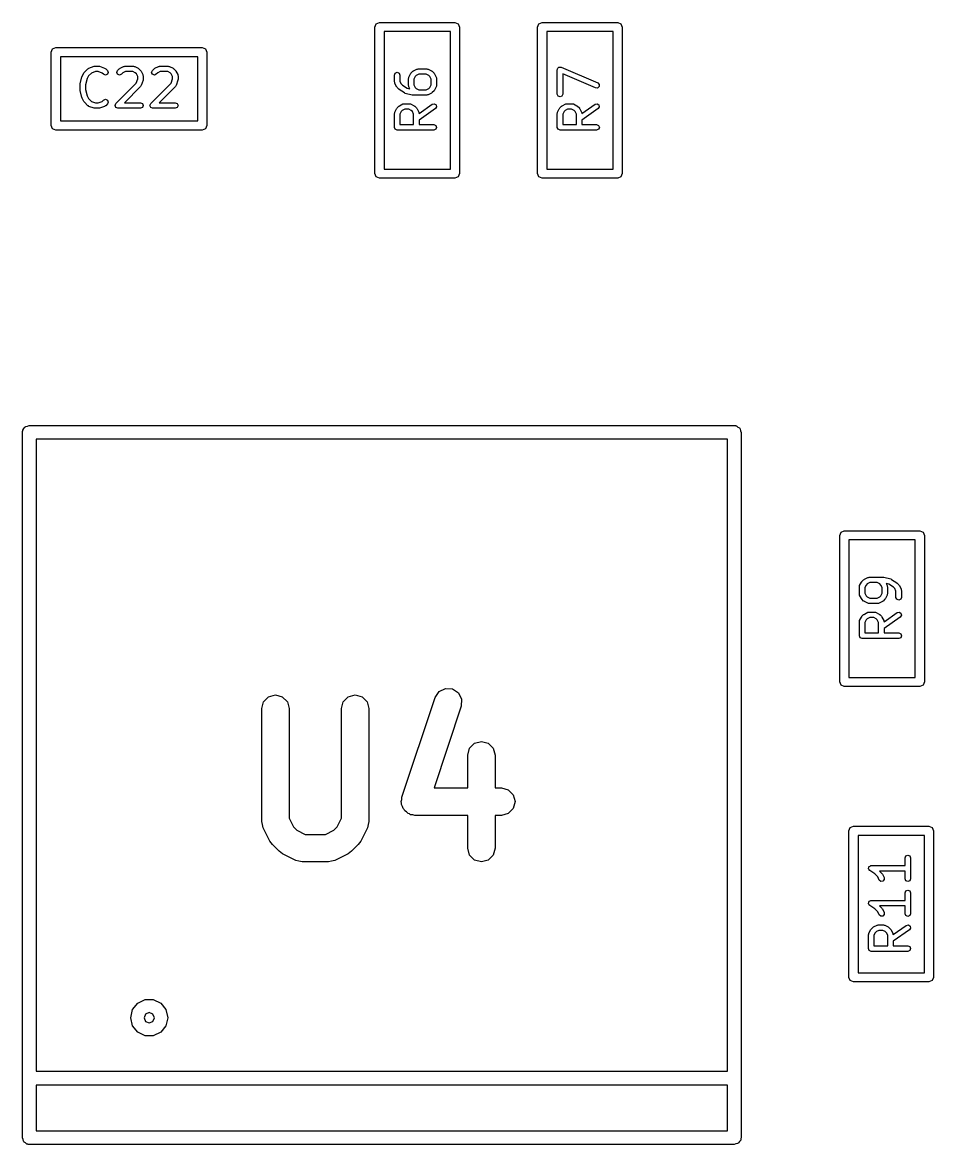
# Model space of a CAD drawing. Extents: x -1.52 to 1.42, y -1.48 to 0.97.
# Drawn here: x -0.9524 to -0.5605, y 0.1919 to 0.6742 of the extents above; entities that cross this region are included whole.
import ezdxf

# ---------------------------------------------------------------- set-up
doc = ezdxf.new("R2010")
doc.units = 0
doc.header["$MEASUREMENT"] = 0
doc.layers.add('BLACK', color=7, linetype='CONTINUOUS')

msp = doc.modelspace()

# ---------------------------------------------------------------- linework, layer by layer
at = {"layer": 'BLACK', "linetype": 'CONTINUOUS'}
for p, q in [((-0.80081, 0.67224), (-0.80023, 0.67364)), ((-0.80081, 0.60925), (-0.80081, 0.67224)), ((-0.80023, 0.67364), (-0.79884, 0.67421)), ((-0.79884, 0.67421), (-0.76636, 0.67421)), ((-0.76636, 0.67421), (-0.76497, 0.67364)), ((-0.76497, 0.67364), (-0.76439, 0.67224)), ((-0.76439, 0.67224), (-0.76439, 0.60925)), ((-0.73081, 0.67224), (-0.73023, 0.67364)), ((-0.73081, 0.60925), (-0.73081, 0.67224)), ((-0.73023, 0.67364), (-0.72884, 0.67421)), ((-0.72884, 0.67421), (-0.69636, 0.67421)), ((-0.69636, 0.67421), (-0.69497, 0.67364)), ((-0.69497, 0.67364), (-0.69439, 0.67224)), ((-0.69439, 0.67224), (-0.69439, 0.60925)), ((-0.79687, 0.67028), (-0.79687, 0.61122)), ((-0.76833, 0.67028), (-0.79687, 0.67028)), ((-0.76833, 0.61122), (-0.76833, 0.67028)), ((-0.72687, 0.67028), (-0.72687, 0.61122)), ((-0.69833, 0.67028), (-0.72687, 0.67028)), ((-0.69833, 0.61122), (-0.69833, 0.67028)), ((-0.93996, 0.66142), (-0.93938, 0.66281)), ((-0.93996, 0.62992), (-0.93996, 0.66142)), ((-0.93938, 0.66281), (-0.93799, 0.66339)), ((-0.93799, 0.66339), (-0.875, 0.66339)), ((-0.875, 0.66339), (-0.87361, 0.66281)), ((-0.87361, 0.66281), (-0.87303, 0.66142)), ((-0.87303, 0.66142), (-0.87303, 0.62992)), ((-0.93602, 0.65945), (-0.93602, 0.63189)), ((-0.87697, 0.65945), (-0.93602, 0.65945)), ((-0.87697, 0.63189), (-0.87697, 0.65945)), ((-0.92668, 0.65103), (-0.92592, 0.65253)), ((-0.92592, 0.65253), (-0.92578, 0.65266)), ((-0.92578, 0.65266), (-0.9257, 0.65284)), ((-0.9257, 0.65284), (-0.9242, 0.65434)), ((-0.9239, 0.65131), (-0.9245, 0.65009)), ((-0.9242, 0.65434), (-0.92395, 0.65445)), ((-0.92395, 0.65445), (-0.92374, 0.65463)), ((-0.92273, 0.65247), (-0.9239, 0.65131)), ((-0.92374, 0.65463), (-0.92149, 0.65538)), ((-0.92093, 0.65307), (-0.92273, 0.65247)), ((-0.92149, 0.65538), (-0.9213, 0.65536)), ((-0.9213, 0.65536), (-0.92112, 0.65544)), ((-0.92112, 0.65544), (-0.91962, 0.65544)), ((-0.91981, 0.65307), (-0.92093, 0.65307)), ((-0.91801, 0.65247), (-0.91981, 0.65307)), ((-0.91962, 0.65544), (-0.91944, 0.65536)), ((-0.91944, 0.65536), (-0.91925, 0.65538)), ((-0.91925, 0.65538), (-0.917, 0.65463)), ((-0.91746, 0.65192), (-0.91801, 0.65247)), ((-0.91662, 0.65157), (-0.91746, 0.65192)), ((-0.917, 0.65463), (-0.91679, 0.65445)), ((-0.91679, 0.65445), (-0.91653, 0.65434)), ((-0.91578, 0.65192), (-0.91662, 0.65157)), ((-0.91653, 0.65434), (-0.91578, 0.65359)), ((-0.91578, 0.65359), (-0.91544, 0.65275)), ((-0.91544, 0.65275), (-0.91578, 0.65192)), ((-0.9118, 0.65275), (-0.91146, 0.65359)), ((-0.91146, 0.65192), (-0.9118, 0.65275)), ((-0.91146, 0.65359), (-0.91071, 0.65434)), ((-0.91062, 0.65157), (-0.91146, 0.65192)), ((-0.91071, 0.65434), (-0.91053, 0.65441)), ((-0.90978, 0.65192), (-0.91062, 0.65157)), ((-0.91053, 0.65441), (-0.9104, 0.65456)), ((-0.9104, 0.65456), (-0.9089, 0.65531)), ((-0.90917, 0.65253), (-0.90978, 0.65192)), ((-0.90809, 0.65307), (-0.90917, 0.65253)), ((-0.9089, 0.65531), (-0.90863, 0.65533)), ((-0.90863, 0.65533), (-0.90837, 0.65544)), ((-0.90837, 0.65544), (-0.90462, 0.65544)), ((-0.9049, 0.65307), (-0.90809, 0.65307)), ((-0.90382, 0.65253), (-0.9049, 0.65307)), ((-0.90462, 0.65544), (-0.90437, 0.65533)), ((-0.90437, 0.65533), (-0.90409, 0.65531)), ((-0.90409, 0.65531), (-0.90259, 0.65456)), ((-0.90334, 0.65206), (-0.90382, 0.65253)), ((-0.9028, 0.65098), (-0.90334, 0.65206)), ((-0.90259, 0.65456), (-0.90247, 0.65441)), ((-0.90247, 0.65441), (-0.90229, 0.65434)), ((-0.90229, 0.65434), (-0.90154, 0.65359)), ((-0.90154, 0.65359), (-0.90146, 0.65341)), ((-0.90146, 0.65341), (-0.90131, 0.65328)), ((-0.90131, 0.65328), (-0.90056, 0.65178)), ((-0.90056, 0.65178), (-0.90055, 0.65151)), ((-0.90055, 0.65151), (-0.90044, 0.65126)), ((-0.90044, 0.65126), (-0.90044, 0.64975)), ((-0.8968, 0.65275), (-0.89646, 0.65359)), ((-0.89646, 0.65192), (-0.8968, 0.65275)), ((-0.89646, 0.65359), (-0.89571, 0.65434)), ((-0.89562, 0.65157), (-0.89646, 0.65192)), ((-0.89571, 0.65434), (-0.89553, 0.65441)), ((-0.89479, 0.65192), (-0.89562, 0.65157)), ((-0.89553, 0.65441), (-0.8954, 0.65456)), ((-0.8954, 0.65456), (-0.8939, 0.65531)), ((-0.89417, 0.65253), (-0.89479, 0.65192)), ((-0.89309, 0.65307), (-0.89417, 0.65253)), ((-0.8939, 0.65531), (-0.89363, 0.65533)), ((-0.89363, 0.65533), (-0.89337, 0.65544)), ((-0.89337, 0.65544), (-0.88962, 0.65544)), ((-0.8899, 0.65307), (-0.89309, 0.65307)), ((-0.88882, 0.65253), (-0.8899, 0.65307)), ((-0.88962, 0.65544), (-0.88937, 0.65533)), ((-0.88937, 0.65533), (-0.88909, 0.65531)), ((-0.88909, 0.65531), (-0.8876, 0.65456)), ((-0.88834, 0.65206), (-0.88882, 0.65253)), ((-0.8878, 0.65098), (-0.88834, 0.65206)), ((-0.8876, 0.65456), (-0.88747, 0.65441)), ((-0.88747, 0.65441), (-0.88729, 0.65434)), ((-0.88729, 0.65434), (-0.88654, 0.65359)), ((-0.88654, 0.65359), (-0.88646, 0.65341)), ((-0.88646, 0.65341), (-0.88632, 0.65328)), ((-0.88632, 0.65328), (-0.88557, 0.65178)), ((-0.88557, 0.65178), (-0.88555, 0.65151)), ((-0.88555, 0.65151), (-0.88544, 0.65126)), ((-0.88544, 0.65126), (-0.88544, 0.64975)), ((-0.79236, 0.65162), (-0.79202, 0.65246)), ((-0.79236, 0.64862), (-0.79236, 0.65162)), ((-0.79202, 0.65246), (-0.79118, 0.6528)), ((-0.79118, 0.6528), (-0.79035, 0.65246)), ((-0.79035, 0.65246), (-0.79, 0.65162)), ((-0.79, 0.65162), (-0.79, 0.6489)), ((-0.78624, 0.65065), (-0.78549, 0.65215)), ((-0.78549, 0.65215), (-0.78534, 0.65228)), ((-0.78534, 0.65228), (-0.78527, 0.65246)), ((-0.78527, 0.65246), (-0.78452, 0.65321)), ((-0.78452, 0.65321), (-0.78434, 0.65328)), ((-0.78434, 0.65328), (-0.78421, 0.65343)), ((-0.78421, 0.65343), (-0.78271, 0.65418)), ((-0.78299, 0.6514), (-0.78346, 0.65092)), ((-0.78191, 0.65194), (-0.78299, 0.6514)), ((-0.78271, 0.65418), (-0.78244, 0.6542)), ((-0.78244, 0.6542), (-0.78219, 0.6543)), ((-0.78219, 0.6543), (-0.77844, 0.6543)), ((-0.77871, 0.65194), (-0.78191, 0.65194)), ((-0.77763, 0.6514), (-0.77871, 0.65194)), ((-0.77844, 0.6543), (-0.77818, 0.6542)), ((-0.77818, 0.6542), (-0.77791, 0.65418)), ((-0.77791, 0.65418), (-0.77641, 0.65343)), ((-0.77716, 0.65092), (-0.77763, 0.6514)), ((-0.77641, 0.65343), (-0.77628, 0.65328)), ((-0.77628, 0.65328), (-0.7761, 0.65321)), ((-0.7761, 0.65321), (-0.77535, 0.65246)), ((-0.77535, 0.65246), (-0.77528, 0.65228)), ((-0.77528, 0.65228), (-0.77513, 0.65215)), ((-0.77513, 0.65215), (-0.77438, 0.65065)), ((-0.72237, 0.65387), (-0.72227, 0.65409)), ((-0.72237, 0.64337), (-0.72237, 0.65387)), ((-0.72227, 0.65434), (-0.72211, 0.6545)), ((-0.72227, 0.65409), (-0.72227, 0.65434)), ((-0.72211, 0.6545), (-0.72202, 0.65471)), ((-0.72202, 0.65471), (-0.7218, 0.6548)), ((-0.7218, 0.6548), (-0.72162, 0.65497)), ((-0.72162, 0.65497), (-0.7214, 0.65497)), ((-0.7214, 0.65497), (-0.72118, 0.65505)), ((-0.72118, 0.65505), (-0.72096, 0.65496)), ((-0.72096, 0.65496), (-0.72072, 0.65496)), ((-0.72072, 0.65496), (-0.70497, 0.64821)), ((-0.7059, 0.64604), (-0.72, 0.65208)), ((-0.72, 0.65208), (-0.72, 0.64337)), ((-0.92755, 0.64751), (-0.92749, 0.64764)), ((-0.92755, 0.64526), (-0.92755, 0.64751)), ((-0.92751, 0.64779), (-0.92676, 0.65079)), ((-0.92749, 0.64764), (-0.92751, 0.64779)), ((-0.92676, 0.65079), (-0.92668, 0.6509)), ((-0.92668, 0.6509), (-0.92668, 0.65103)), ((-0.9245, 0.65009), (-0.92519, 0.64736)), ((-0.92519, 0.64736), (-0.92519, 0.6454)), ((-0.91221, 0.63934), (-0.9034, 0.64814)), ((-0.90154, 0.64667), (-0.90852, 0.63969)), ((-0.9034, 0.64814), (-0.9028, 0.64995)), ((-0.9028, 0.64995), (-0.9028, 0.65098)), ((-0.90143, 0.64692), (-0.90154, 0.64667)), ((-0.90125, 0.64713), (-0.90143, 0.64692)), ((-0.9005, 0.64938), (-0.90125, 0.64713)), ((-0.90044, 0.64975), (-0.90051, 0.64958)), ((-0.90051, 0.64958), (-0.9005, 0.64938)), ((-0.89721, 0.63934), (-0.88841, 0.64814)), ((-0.88654, 0.64667), (-0.89352, 0.63969)), ((-0.88841, 0.64814), (-0.8878, 0.64995)), ((-0.8878, 0.64995), (-0.8878, 0.65098)), ((-0.88643, 0.64692), (-0.88654, 0.64667)), ((-0.88625, 0.64713), (-0.88643, 0.64692)), ((-0.8855, 0.64938), (-0.88625, 0.64713)), ((-0.88544, 0.64975), (-0.88552, 0.64958)), ((-0.88552, 0.64958), (-0.8855, 0.64938)), ((-0.79226, 0.64837), (-0.79236, 0.64862)), ((-0.79224, 0.64809), (-0.79226, 0.64837)), ((-0.79149, 0.64659), (-0.79224, 0.64809)), ((-0.79134, 0.64647), (-0.79149, 0.64659)), ((-0.79127, 0.64629), (-0.79134, 0.64647)), ((-0.79052, 0.64554), (-0.79127, 0.64629)), ((-0.79, 0.6489), (-0.78946, 0.64782)), ((-0.78946, 0.64782), (-0.78893, 0.64729)), ((-0.78893, 0.64729), (-0.78695, 0.64597)), ((-0.78637, 0.65012), (-0.78626, 0.65038)), ((-0.78637, 0.64712), (-0.78637, 0.65012)), ((-0.78626, 0.64687), (-0.78637, 0.64712)), ((-0.78626, 0.65038), (-0.78624, 0.65065)), ((-0.78624, 0.64659), (-0.78626, 0.64687)), ((-0.78578, 0.64568), (-0.78624, 0.64659)), ((-0.78346, 0.65092), (-0.784, 0.64984)), ((-0.784, 0.64984), (-0.784, 0.6474)), ((-0.784, 0.6474), (-0.78346, 0.64632)), ((-0.78346, 0.64632), (-0.78299, 0.64584)), ((-0.77763, 0.64584), (-0.77716, 0.64632)), ((-0.77662, 0.64984), (-0.77716, 0.65092)), ((-0.77716, 0.64632), (-0.77662, 0.6474)), ((-0.77662, 0.6474), (-0.77662, 0.64984)), ((-0.77438, 0.64659), (-0.77513, 0.64509)), ((-0.77438, 0.65065), (-0.77436, 0.65038)), ((-0.77436, 0.64687), (-0.77438, 0.64659)), ((-0.77436, 0.65038), (-0.77426, 0.65012)), ((-0.77426, 0.64712), (-0.77436, 0.64687)), ((-0.77426, 0.65012), (-0.77426, 0.64712)), ((-0.70435, 0.64666), (-0.705, 0.64603)), ((-0.70497, 0.64821), (-0.70434, 0.64756)), ((-0.70434, 0.64756), (-0.70435, 0.64666)), ((-0.92749, 0.64512), (-0.92755, 0.64526)), ((-0.92751, 0.64497), (-0.92749, 0.64512)), ((-0.92676, 0.64197), (-0.92751, 0.64497)), ((-0.92668, 0.64186), (-0.92676, 0.64197)), ((-0.92668, 0.64173), (-0.92668, 0.64186)), ((-0.92592, 0.64023), (-0.92668, 0.64173)), ((-0.92519, 0.6454), (-0.9245, 0.64267)), ((-0.9245, 0.64267), (-0.9239, 0.64146)), ((-0.9239, 0.64146), (-0.92273, 0.64029)), ((-0.79041, 0.64549), (-0.79052, 0.64554)), ((-0.79034, 0.64539), (-0.79041, 0.64549)), ((-0.78809, 0.64389), (-0.79034, 0.64539)), ((-0.78789, 0.64385), (-0.78809, 0.64389)), ((-0.78772, 0.64373), (-0.78789, 0.64385)), ((-0.78472, 0.64298), (-0.78772, 0.64373)), ((-0.78695, 0.64597), (-0.78578, 0.64568)), ((-0.78457, 0.643), (-0.78472, 0.64298)), ((-0.78443, 0.64294), (-0.78457, 0.643)), ((-0.77844, 0.64294), (-0.78443, 0.64294)), ((-0.78299, 0.64584), (-0.78191, 0.6453)), ((-0.78191, 0.6453), (-0.77871, 0.6453)), ((-0.77871, 0.6453), (-0.77763, 0.64584)), ((-0.77818, 0.64305), (-0.77844, 0.64294)), ((-0.77791, 0.64307), (-0.77818, 0.64305)), ((-0.77641, 0.64382), (-0.77791, 0.64307)), ((-0.77628, 0.64396), (-0.77641, 0.64382)), ((-0.7761, 0.64404), (-0.77628, 0.64396)), ((-0.77535, 0.64479), (-0.7761, 0.64404)), ((-0.77528, 0.64497), (-0.77535, 0.64479)), ((-0.77513, 0.64509), (-0.77528, 0.64497)), ((-0.72202, 0.64254), (-0.72237, 0.64337)), ((-0.72118, 0.64219), (-0.72202, 0.64254)), ((-0.72035, 0.64254), (-0.72118, 0.64219)), ((-0.72, 0.64337), (-0.72035, 0.64254)), ((-0.705, 0.64603), (-0.7059, 0.64604)), ((-0.92578, 0.6401), (-0.92592, 0.64023)), ((-0.9257, 0.63992), (-0.92578, 0.6401)), ((-0.9242, 0.63842), (-0.9257, 0.63992)), ((-0.92395, 0.63832), (-0.9242, 0.63842)), ((-0.92374, 0.63814), (-0.92395, 0.63832)), ((-0.92149, 0.63739), (-0.92374, 0.63814)), ((-0.92273, 0.64029), (-0.92093, 0.63969)), ((-0.9213, 0.6374), (-0.92149, 0.63739)), ((-0.92112, 0.63733), (-0.9213, 0.6374)), ((-0.91962, 0.63733), (-0.92112, 0.63733)), ((-0.92093, 0.63969), (-0.91981, 0.63969)), ((-0.91981, 0.63969), (-0.91801, 0.64029)), ((-0.91944, 0.6374), (-0.91962, 0.63733)), ((-0.91925, 0.63739), (-0.91944, 0.6374)), ((-0.917, 0.63814), (-0.91925, 0.63739)), ((-0.91801, 0.64029), (-0.91746, 0.64084)), ((-0.91746, 0.64084), (-0.91662, 0.64119)), ((-0.91679, 0.63832), (-0.917, 0.63814)), ((-0.91653, 0.63842), (-0.91679, 0.63832)), ((-0.91662, 0.64119), (-0.91578, 0.64084)), ((-0.91578, 0.63917), (-0.91653, 0.63842)), ((-0.91578, 0.64084), (-0.91544, 0.64001)), ((-0.91544, 0.64001), (-0.91578, 0.63917)), ((-0.91255, 0.63851), (-0.91221, 0.63934)), ((-0.91221, 0.63767), (-0.91255, 0.63851)), ((-0.91221, 0.63934), (-0.91221, 0.63934)), ((-0.91137, 0.63733), (-0.91221, 0.63767)), ((-0.90162, 0.63733), (-0.91137, 0.63733)), ((-0.90852, 0.63969), (-0.90162, 0.63969)), ((-0.90162, 0.63969), (-0.90079, 0.63934)), ((-0.90079, 0.63767), (-0.90162, 0.63733)), ((-0.90079, 0.63934), (-0.90044, 0.63851)), ((-0.90044, 0.63851), (-0.90079, 0.63767)), ((-0.89755, 0.63851), (-0.89721, 0.63934)), ((-0.89721, 0.63767), (-0.89755, 0.63851)), ((-0.89721, 0.63934), (-0.89721, 0.63934)), ((-0.89637, 0.63733), (-0.89721, 0.63767)), ((-0.88662, 0.63733), (-0.89637, 0.63733)), ((-0.89352, 0.63969), (-0.88662, 0.63969)), ((-0.88662, 0.63969), (-0.88579, 0.63934)), ((-0.88579, 0.63767), (-0.88662, 0.63733)), ((-0.88579, 0.63934), (-0.88544, 0.63851)), ((-0.88544, 0.63851), (-0.88579, 0.63767)), ((-0.79224, 0.63565), (-0.79149, 0.63715)), ((-0.79149, 0.63715), (-0.79134, 0.63728)), ((-0.79134, 0.63728), (-0.79127, 0.63746)), ((-0.79127, 0.63746), (-0.79052, 0.63821)), ((-0.79052, 0.63821), (-0.79034, 0.63828)), ((-0.79034, 0.63828), (-0.79021, 0.63843)), ((-0.79021, 0.63843), (-0.78871, 0.63918)), ((-0.7879, 0.63694), (-0.78899, 0.6364)), ((-0.78871, 0.63918), (-0.78844, 0.6392)), ((-0.78844, 0.6392), (-0.78818, 0.6393)), ((-0.78818, 0.6393), (-0.78594, 0.6393)), ((-0.78621, 0.63694), (-0.7879, 0.63694)), ((-0.78513, 0.6364), (-0.78621, 0.63694)), ((-0.78594, 0.6393), (-0.78568, 0.6392)), ((-0.78568, 0.6392), (-0.78541, 0.63918)), ((-0.78541, 0.63918), (-0.78391, 0.63843)), ((-0.78391, 0.63843), (-0.78378, 0.63828)), ((-0.78378, 0.63828), (-0.7836, 0.63821)), ((-0.7836, 0.63821), (-0.78285, 0.63746)), ((-0.78285, 0.63746), (-0.78277, 0.63728)), ((-0.78277, 0.63728), (-0.78263, 0.63715)), ((-0.78263, 0.63715), (-0.78188, 0.63565)), ((-0.78176, 0.63514), (-0.77611, 0.63909)), ((-0.77476, 0.63716), (-0.78175, 0.63226)), ((-0.77611, 0.63909), (-0.77523, 0.63929)), ((-0.77523, 0.63929), (-0.77447, 0.6388)), ((-0.77427, 0.63792), (-0.77476, 0.63716)), ((-0.77447, 0.6388), (-0.77427, 0.63792)), ((-0.72224, 0.63565), (-0.72149, 0.63715)), ((-0.72149, 0.63715), (-0.72134, 0.63728)), ((-0.72134, 0.63728), (-0.72127, 0.63746)), ((-0.72127, 0.63746), (-0.72052, 0.63821)), ((-0.72052, 0.63821), (-0.72034, 0.63828)), ((-0.72034, 0.63828), (-0.72021, 0.63843)), ((-0.72021, 0.63843), (-0.71871, 0.63918)), ((-0.71791, 0.63694), (-0.71898, 0.6364)), ((-0.71871, 0.63918), (-0.71844, 0.6392)), ((-0.71844, 0.6392), (-0.71818, 0.6393)), ((-0.71818, 0.6393), (-0.71593, 0.6393)), ((-0.71621, 0.63694), (-0.71791, 0.63694)), ((-0.71513, 0.6364), (-0.71621, 0.63694)), ((-0.71593, 0.6393), (-0.71568, 0.6392)), ((-0.71568, 0.6392), (-0.71541, 0.63918)), ((-0.71541, 0.63918), (-0.71391, 0.63843)), ((-0.71391, 0.63843), (-0.71378, 0.63828)), ((-0.71378, 0.63828), (-0.7136, 0.63821)), ((-0.7136, 0.63821), (-0.71285, 0.63746)), ((-0.71285, 0.63746), (-0.71278, 0.63728)), ((-0.71278, 0.63728), (-0.71263, 0.63715)), ((-0.71263, 0.63715), (-0.71188, 0.63565)), ((-0.71176, 0.63514), (-0.70611, 0.63909)), ((-0.70476, 0.63716), (-0.71175, 0.63226)), ((-0.70611, 0.63909), (-0.70523, 0.63929)), ((-0.70523, 0.63929), (-0.70447, 0.6388)), ((-0.70427, 0.63792), (-0.70476, 0.63716)), ((-0.70447, 0.6388), (-0.70427, 0.63792)), ((-0.93602, 0.63189), (-0.87697, 0.63189)), ((-0.79236, 0.63512), (-0.79226, 0.63538)), ((-0.79236, 0.62913), (-0.79236, 0.63512)), ((-0.79226, 0.63538), (-0.79224, 0.63565)), ((-0.78946, 0.63592), (-0.79, 0.63484)), ((-0.79, 0.63484), (-0.79, 0.63031)), ((-0.78899, 0.6364), (-0.78946, 0.63592)), ((-0.78466, 0.63592), (-0.78513, 0.6364)), ((-0.78412, 0.63484), (-0.78466, 0.63592)), ((-0.78412, 0.63031), (-0.78412, 0.63484)), ((-0.78188, 0.63565), (-0.78186, 0.63538)), ((-0.78186, 0.63538), (-0.78176, 0.63514)), ((-0.78175, 0.63226), (-0.78175, 0.63031)), ((-0.72237, 0.63512), (-0.72226, 0.63538)), ((-0.72237, 0.62913), (-0.72237, 0.63512)), ((-0.72226, 0.63538), (-0.72224, 0.63565)), ((-0.71946, 0.63592), (-0.72, 0.63484)), ((-0.72, 0.63484), (-0.72, 0.63031)), ((-0.71898, 0.6364), (-0.71946, 0.63592)), ((-0.71466, 0.63592), (-0.71513, 0.6364)), ((-0.71412, 0.63484), (-0.71466, 0.63592)), ((-0.71412, 0.63031), (-0.71412, 0.63484)), ((-0.71188, 0.63565), (-0.71186, 0.63538)), ((-0.71186, 0.63538), (-0.71176, 0.63514)), ((-0.71175, 0.63226), (-0.71175, 0.63031)), ((-0.93938, 0.62853), (-0.93996, 0.62992)), ((-0.93799, 0.62795), (-0.93938, 0.62853)), ((-0.875, 0.62795), (-0.93799, 0.62795)), ((-0.87361, 0.62853), (-0.875, 0.62795)), ((-0.87303, 0.62992), (-0.87361, 0.62853)), ((-0.79202, 0.62829), (-0.79236, 0.62913)), ((-0.79118, 0.62794), (-0.79202, 0.62829)), ((-0.78294, 0.62794), (-0.79118, 0.62794)), ((-0.79, 0.63031), (-0.78412, 0.63031)), ((-0.77544, 0.62794), (-0.78294, 0.62794)), ((-0.78175, 0.63031), (-0.77544, 0.63031)), ((-0.77544, 0.63031), (-0.7746, 0.62996)), ((-0.7746, 0.62829), (-0.77544, 0.62794)), ((-0.7746, 0.62996), (-0.77426, 0.62913)), ((-0.77426, 0.62913), (-0.7746, 0.62829)), ((-0.72202, 0.62829), (-0.72237, 0.62913)), ((-0.72118, 0.62794), (-0.72202, 0.62829)), ((-0.71293, 0.62794), (-0.72118, 0.62794)), ((-0.72, 0.63031), (-0.71412, 0.63031)), ((-0.70544, 0.62794), (-0.71293, 0.62794)), ((-0.71175, 0.63031), (-0.70544, 0.63031)), ((-0.70544, 0.63031), (-0.7046, 0.62996)), ((-0.7046, 0.62829), (-0.70544, 0.62794)), ((-0.7046, 0.62996), (-0.70425, 0.62913)), ((-0.70425, 0.62913), (-0.7046, 0.62829)), ((-0.80023, 0.60786), (-0.80081, 0.60925)), ((-0.79884, 0.60728), (-0.80023, 0.60786)), ((-0.79687, 0.61122), (-0.76833, 0.61122)), ((-0.76497, 0.60786), (-0.76636, 0.60728)), ((-0.76439, 0.60925), (-0.76497, 0.60786)), ((-0.73023, 0.60786), (-0.73081, 0.60925)), ((-0.72884, 0.60728), (-0.73023, 0.60786)), ((-0.72687, 0.61122), (-0.69833, 0.61122)), ((-0.69497, 0.60786), (-0.69636, 0.60728)), ((-0.69439, 0.60925), (-0.69497, 0.60786)), ((-0.76636, 0.60728), (-0.79884, 0.60728)), ((-0.69636, 0.60728), (-0.72884, 0.60728)), ((-0.95236, 0.49803), (-0.9523, 0.49841)), ((-0.95236, 0.19488), (-0.95236, 0.49803)), ((-0.95232, 0.49854), (-0.95225, 0.49866)), ((-0.9523, 0.49841), (-0.95232, 0.49854)), ((-0.95225, 0.49866), (-0.95218, 0.49904)), ((-0.95218, 0.49904), (-0.95169, 0.49963)), ((-0.95169, 0.49963), (-0.95131, 0.50029)), ((-0.95131, 0.50029), (-0.95106, 0.50038)), ((-0.95106, 0.50038), (-0.95089, 0.50059)), ((-0.95089, 0.50059), (-0.95013, 0.50072)), ((-0.95013, 0.50072), (-0.94941, 0.50098)), ((-0.94941, 0.50098), (-0.64626, 0.50098)), ((-0.64626, 0.50098), (-0.64588, 0.50092)), ((-0.64588, 0.50092), (-0.64575, 0.50094)), ((-0.64575, 0.50094), (-0.64563, 0.50087)), ((-0.64563, 0.50087), (-0.64525, 0.50081)), ((-0.64525, 0.50081), (-0.64466, 0.50031)), ((-0.64466, 0.50031), (-0.644, 0.49993)), ((-0.644, 0.49993), (-0.64391, 0.49968)), ((-0.64391, 0.49968), (-0.6437, 0.49951)), ((-0.6437, 0.49951), (-0.64357, 0.49875)), ((-0.64357, 0.49875), (-0.64331, 0.49803)), ((-0.64331, 0.49803), (-0.64331, 0.19488)), ((-0.94646, 0.49508), (-0.94646, 0.22343)), ((-0.64921, 0.49508), (-0.94646, 0.49508)), ((-0.64921, 0.22343), (-0.64921, 0.49508)), ((-0.60089, 0.45374), (-0.60031, 0.45513)), ((-0.60089, 0.39075), (-0.60089, 0.45374)), ((-0.60031, 0.45513), (-0.59892, 0.45571)), ((-0.59892, 0.45571), (-0.56644, 0.45571)), ((-0.56644, 0.45571), (-0.56505, 0.45513)), ((-0.56505, 0.45513), (-0.56447, 0.45374)), ((-0.56447, 0.45374), (-0.56447, 0.39075)), ((-0.59695, 0.45177), (-0.59695, 0.39272)), ((-0.56841, 0.45177), (-0.59695, 0.45177)), ((-0.56841, 0.39272), (-0.56841, 0.45177)), ((-0.59135, 0.43395), (-0.5906, 0.4347)), ((-0.5906, 0.4347), (-0.59042, 0.43478)), ((-0.59042, 0.43478), (-0.59029, 0.43492)), ((-0.59029, 0.43492), (-0.58879, 0.43567)), ((-0.58879, 0.43567), (-0.58852, 0.43569)), ((-0.58852, 0.43569), (-0.58826, 0.4358)), ((-0.58826, 0.4358), (-0.58226, 0.4358)), ((-0.58226, 0.4358), (-0.58213, 0.43574)), ((-0.58213, 0.43574), (-0.58198, 0.43576)), ((-0.58198, 0.43576), (-0.57898, 0.43501)), ((-0.57898, 0.43501), (-0.57881, 0.43489)), ((-0.57881, 0.43489), (-0.57861, 0.43485)), ((-0.57861, 0.43485), (-0.57636, 0.43335)), ((-0.59244, 0.43162), (-0.59234, 0.43187)), ((-0.59244, 0.42862), (-0.59244, 0.43162)), ((-0.59234, 0.43187), (-0.59232, 0.43215)), ((-0.59232, 0.43215), (-0.59157, 0.43365)), ((-0.59157, 0.43365), (-0.59142, 0.43377)), ((-0.59142, 0.43377), (-0.59135, 0.43395)), ((-0.58954, 0.43242), (-0.59008, 0.43134)), ((-0.59008, 0.43134), (-0.59008, 0.4289)), ((-0.58906, 0.4329), (-0.58954, 0.43242)), ((-0.58798, 0.43344), (-0.58906, 0.4329)), ((-0.58479, 0.43344), (-0.58798, 0.43344)), ((-0.58371, 0.4329), (-0.58479, 0.43344)), ((-0.58323, 0.43242), (-0.58371, 0.4329)), ((-0.58269, 0.43134), (-0.58323, 0.43242)), ((-0.58269, 0.4289), (-0.58269, 0.43134)), ((-0.57975, 0.43277), (-0.58092, 0.43306)), ((-0.58092, 0.43306), (-0.58046, 0.43215)), ((-0.58046, 0.43215), (-0.58044, 0.43187)), ((-0.58044, 0.43187), (-0.58033, 0.43162)), ((-0.58033, 0.43162), (-0.58033, 0.42862)), ((-0.57777, 0.43145), (-0.57975, 0.43277)), ((-0.57724, 0.43092), (-0.57777, 0.43145)), ((-0.5767, 0.42984), (-0.57724, 0.43092)), ((-0.5767, 0.42712), (-0.5767, 0.42984)), ((-0.57636, 0.43335), (-0.57629, 0.43325)), ((-0.57629, 0.43325), (-0.57618, 0.4332)), ((-0.57618, 0.4332), (-0.57543, 0.43245)), ((-0.57543, 0.43245), (-0.57535, 0.43227)), ((-0.57535, 0.43227), (-0.57521, 0.43215)), ((-0.57521, 0.43215), (-0.57446, 0.43065)), ((-0.57446, 0.43065), (-0.57444, 0.43037)), ((-0.57444, 0.43037), (-0.57433, 0.43012)), ((-0.57433, 0.43012), (-0.57433, 0.42712)), ((-0.59234, 0.42836), (-0.59244, 0.42862)), ((-0.59232, 0.42809), (-0.59234, 0.42836)), ((-0.59157, 0.42659), (-0.59232, 0.42809)), ((-0.59142, 0.42646), (-0.59157, 0.42659)), ((-0.59135, 0.42628), (-0.59142, 0.42646)), ((-0.5906, 0.42553), (-0.59135, 0.42628)), ((-0.59042, 0.42546), (-0.5906, 0.42553)), ((-0.59029, 0.42531), (-0.59042, 0.42546)), ((-0.58879, 0.42456), (-0.59029, 0.42531)), ((-0.59008, 0.4289), (-0.58954, 0.42782)), ((-0.58954, 0.42782), (-0.58906, 0.42734)), ((-0.58906, 0.42734), (-0.58798, 0.4268)), ((-0.58852, 0.42454), (-0.58879, 0.42456)), ((-0.58826, 0.42444), (-0.58852, 0.42454)), ((-0.58451, 0.42444), (-0.58826, 0.42444)), ((-0.58798, 0.4268), (-0.58479, 0.4268)), ((-0.58479, 0.4268), (-0.58371, 0.42734)), ((-0.58426, 0.42454), (-0.58451, 0.42444)), ((-0.58398, 0.42456), (-0.58426, 0.42454)), ((-0.58249, 0.42531), (-0.58398, 0.42456)), ((-0.58371, 0.42734), (-0.58323, 0.42782)), ((-0.58323, 0.42782), (-0.58269, 0.4289)), ((-0.58236, 0.42546), (-0.58249, 0.42531)), ((-0.58218, 0.42553), (-0.58236, 0.42546)), ((-0.58143, 0.42628), (-0.58218, 0.42553)), ((-0.58135, 0.42646), (-0.58143, 0.42628)), ((-0.58121, 0.42659), (-0.58135, 0.42646)), ((-0.58046, 0.42809), (-0.58121, 0.42659)), ((-0.58044, 0.42836), (-0.58046, 0.42809)), ((-0.58033, 0.42862), (-0.58044, 0.42836)), ((-0.57635, 0.42628), (-0.5767, 0.42712)), ((-0.57551, 0.42594), (-0.57635, 0.42628)), ((-0.57468, 0.42628), (-0.57551, 0.42594)), ((-0.57433, 0.42712), (-0.57468, 0.42628)), ((-0.59135, 0.41896), (-0.5906, 0.4197)), ((-0.5906, 0.4197), (-0.59042, 0.41978)), ((-0.59042, 0.41978), (-0.59029, 0.41993)), ((-0.59029, 0.41993), (-0.58879, 0.42068)), ((-0.58879, 0.42068), (-0.58852, 0.42069)), ((-0.58852, 0.42069), (-0.58826, 0.4208)), ((-0.58826, 0.4208), (-0.58601, 0.4208)), ((-0.58601, 0.4208), (-0.58576, 0.42069)), ((-0.58576, 0.42069), (-0.58549, 0.42068)), ((-0.58549, 0.42068), (-0.58398, 0.41993)), ((-0.58398, 0.41993), (-0.58386, 0.41978)), ((-0.58386, 0.41978), (-0.58368, 0.4197)), ((-0.58368, 0.4197), (-0.58293, 0.41896)), ((-0.58184, 0.41663), (-0.57619, 0.42059)), ((-0.57619, 0.42059), (-0.57531, 0.42078)), ((-0.57531, 0.42078), (-0.57455, 0.4203)), ((-0.57455, 0.4203), (-0.57435, 0.41941)), ((-0.59244, 0.41662), (-0.59234, 0.41687)), ((-0.59244, 0.41062), (-0.59244, 0.41662)), ((-0.59234, 0.41687), (-0.59232, 0.41715)), ((-0.59232, 0.41715), (-0.59157, 0.41865)), ((-0.59157, 0.41865), (-0.59142, 0.41878)), ((-0.59142, 0.41878), (-0.59135, 0.41896)), ((-0.58954, 0.41742), (-0.59008, 0.41634)), ((-0.59008, 0.41634), (-0.59008, 0.4118)), ((-0.58906, 0.4179), (-0.58954, 0.41742)), ((-0.58798, 0.41844), (-0.58906, 0.4179)), ((-0.58629, 0.41844), (-0.58798, 0.41844)), ((-0.58521, 0.4179), (-0.58629, 0.41844)), ((-0.58473, 0.41742), (-0.58521, 0.4179)), ((-0.5842, 0.41634), (-0.58473, 0.41742)), ((-0.5842, 0.4118), (-0.5842, 0.41634)), ((-0.58293, 0.41896), (-0.58285, 0.41878)), ((-0.58285, 0.41878), (-0.58271, 0.41865)), ((-0.58271, 0.41865), (-0.58196, 0.41715)), ((-0.58196, 0.41715), (-0.58194, 0.41687)), ((-0.58194, 0.41687), (-0.58184, 0.41663)), ((-0.57484, 0.41865), (-0.58183, 0.41375)), ((-0.57435, 0.41941), (-0.57484, 0.41865)), ((-0.5921, 0.40979), (-0.59244, 0.41062)), ((-0.59244, 0.41062), (-0.59244, 0.41062)), ((-0.59008, 0.4118), (-0.5842, 0.4118)), ((-0.58183, 0.41375), (-0.58183, 0.4118)), ((-0.58183, 0.4118), (-0.57551, 0.4118)), ((-0.57551, 0.4118), (-0.57468, 0.41146)), ((-0.57468, 0.41146), (-0.57433, 0.41062)), ((-0.57433, 0.41062), (-0.57468, 0.40979)), ((-0.59126, 0.40944), (-0.5921, 0.40979)), ((-0.58301, 0.40944), (-0.59126, 0.40944)), ((-0.57551, 0.40944), (-0.58301, 0.40944)), ((-0.57468, 0.40979), (-0.57551, 0.40944)), ((-0.60031, 0.38936), (-0.60089, 0.39075)), ((-0.59695, 0.39272), (-0.56841, 0.39272)), ((-0.56447, 0.39075), (-0.56505, 0.38936)), ((-0.77487, 0.38404), (-0.77318, 0.38659)), ((-0.77318, 0.38659), (-0.77045, 0.38796)), ((-0.77045, 0.38796), (-0.7674, 0.38777)), ((-0.7674, 0.38777), (-0.76484, 0.38609)), ((-0.76484, 0.38609), (-0.76348, 0.38336)), ((-0.59892, 0.38878), (-0.60031, 0.38936)), ((-0.56644, 0.38878), (-0.59892, 0.38878)), ((-0.56505, 0.38936), (-0.56644, 0.38878)), ((-0.84945, 0.37931), (-0.84866, 0.38227)), ((-0.84866, 0.38227), (-0.8465, 0.38443)), ((-0.8465, 0.38443), (-0.84355, 0.38522)), ((-0.84355, 0.38522), (-0.8406, 0.38443)), ((-0.8406, 0.38443), (-0.83844, 0.38227)), ((-0.83844, 0.38227), (-0.83764, 0.37931)), ((-0.81517, 0.37931), (-0.81438, 0.38227)), ((-0.81438, 0.38227), (-0.81222, 0.38443)), ((-0.81222, 0.38443), (-0.80926, 0.38522)), ((-0.80926, 0.38522), (-0.80631, 0.38443)), ((-0.80631, 0.38443), (-0.80415, 0.38227)), ((-0.80415, 0.38227), (-0.80336, 0.37931)), ((-0.78915, 0.34118), (-0.77487, 0.38404)), ((-0.76348, 0.38336), (-0.76366, 0.3803)), ((-0.84945, 0.33074), (-0.84945, 0.37931)), ((-0.83764, 0.37931), (-0.83764, 0.33214)), ((-0.81517, 0.33214), (-0.81517, 0.37931)), ((-0.80336, 0.37931), (-0.80336, 0.33074)), ((-0.76366, 0.3803), (-0.77536, 0.34522)), ((-0.76088, 0.35931), (-0.76009, 0.36227)), ((-0.76009, 0.36227), (-0.75793, 0.36443)), ((-0.75793, 0.36443), (-0.75498, 0.36522)), ((-0.75498, 0.36522), (-0.75203, 0.36443)), ((-0.75203, 0.36443), (-0.74986, 0.36227)), ((-0.74986, 0.36227), (-0.74907, 0.35931)), ((-0.76088, 0.34522), (-0.76088, 0.35931)), ((-0.74907, 0.35931), (-0.74907, 0.34522)), ((-0.77536, 0.34522), (-0.76088, 0.34522)), ((-0.74907, 0.34522), (-0.74641, 0.34522)), ((-0.74641, 0.34522), (-0.74345, 0.34443)), ((-0.74345, 0.34443), (-0.74129, 0.34227)), ((-0.78945, 0.33931), (-0.78921, 0.34023)), ((-0.7893, 0.33873), (-0.78945, 0.33931)), ((-0.78934, 0.33813), (-0.7893, 0.33873)), ((-0.78891, 0.33728), (-0.78934, 0.33813)), ((-0.78921, 0.34023), (-0.78915, 0.34118)), ((-0.74129, 0.34227), (-0.7405, 0.33931)), ((-0.7405, 0.33931), (-0.74129, 0.33636)), ((-0.78866, 0.33636), (-0.78891, 0.33728)), ((-0.78824, 0.33593), (-0.78866, 0.33636)), ((-0.78797, 0.3354), (-0.78824, 0.33593)), ((-0.78717, 0.33487), (-0.78797, 0.3354)), ((-0.7865, 0.3342), (-0.78717, 0.33487)), ((-0.78592, 0.33404), (-0.7865, 0.3342)), ((-0.78542, 0.33371), (-0.78592, 0.33404)), ((-0.78447, 0.33365), (-0.78542, 0.33371)), ((-0.78355, 0.33341), (-0.78447, 0.33365)), ((-0.76088, 0.33341), (-0.78355, 0.33341)), ((-0.76088, 0.31931), (-0.76088, 0.33341)), ((-0.74641, 0.33341), (-0.74907, 0.33341)), ((-0.74907, 0.33341), (-0.74907, 0.31931)), ((-0.74345, 0.3342), (-0.74641, 0.33341)), ((-0.74129, 0.33636), (-0.74345, 0.3342)), ((-0.8491, 0.32943), (-0.84945, 0.33074)), ((-0.84883, 0.3281), (-0.8491, 0.32943)), ((-0.84597, 0.32239), (-0.84883, 0.3281)), ((-0.83764, 0.33214), (-0.83584, 0.32853)), ((-0.83584, 0.32853), (-0.83434, 0.32702)), ((-0.81848, 0.32702), (-0.81697, 0.32853)), ((-0.81697, 0.32853), (-0.81517, 0.33214)), ((-0.80398, 0.3281), (-0.80684, 0.32239)), ((-0.80371, 0.32943), (-0.80398, 0.3281)), ((-0.80336, 0.33074), (-0.80371, 0.32943)), ((-0.59695, 0.32677), (-0.59637, 0.32816)), ((-0.59637, 0.32816), (-0.59498, 0.32874)), ((-0.59498, 0.32874), (-0.5625, 0.32874)), ((-0.5625, 0.32874), (-0.56111, 0.32816)), ((-0.56111, 0.32816), (-0.56053, 0.32677)), ((-0.83434, 0.32702), (-0.83073, 0.32522)), ((-0.83073, 0.32522), (-0.82209, 0.32522)), ((-0.82209, 0.32522), (-0.81848, 0.32702)), ((-0.59695, 0.26378), (-0.59695, 0.32677)), ((-0.59301, 0.3248), (-0.59301, 0.26575)), ((-0.56447, 0.3248), (-0.59301, 0.3248)), ((-0.56447, 0.26575), (-0.56447, 0.3248)), ((-0.56053, 0.32677), (-0.56053, 0.26378)), ((-0.84534, 0.32168), (-0.84597, 0.32239)), ((-0.84487, 0.32085), (-0.84534, 0.32168)), ((-0.84201, 0.318), (-0.84487, 0.32085)), ((-0.80795, 0.32085), (-0.8108, 0.318)), ((-0.80747, 0.32168), (-0.80795, 0.32085)), ((-0.80684, 0.32239), (-0.80747, 0.32168)), ((-0.76009, 0.31636), (-0.76088, 0.31931)), ((-0.74907, 0.31931), (-0.74986, 0.31636)), ((-0.84119, 0.31752), (-0.84201, 0.318)), ((-0.84048, 0.31689), (-0.84119, 0.31752)), ((-0.83476, 0.31403), (-0.84048, 0.31689)), ((-0.83343, 0.31376), (-0.83476, 0.31403)), ((-0.83212, 0.31341), (-0.83343, 0.31376)), ((-0.81938, 0.31376), (-0.82069, 0.31341)), ((-0.81805, 0.31403), (-0.81938, 0.31376)), ((-0.81234, 0.31689), (-0.81805, 0.31403)), ((-0.81163, 0.31752), (-0.81234, 0.31689)), ((-0.8108, 0.318), (-0.81163, 0.31752)), ((-0.75793, 0.3142), (-0.76009, 0.31636)), ((-0.75498, 0.31341), (-0.75793, 0.3142)), ((-0.75203, 0.3142), (-0.75498, 0.31341)), ((-0.74986, 0.31636), (-0.75203, 0.3142)), ((-0.57276, 0.31515), (-0.57241, 0.31598)), ((-0.57276, 0.31183), (-0.57276, 0.31515)), ((-0.57241, 0.31598), (-0.57158, 0.31633)), ((-0.57158, 0.31633), (-0.57074, 0.31598)), ((-0.57074, 0.31598), (-0.5704, 0.31515)), ((-0.5704, 0.31515), (-0.5704, 0.30615)), ((-0.82069, 0.31341), (-0.83212, 0.31341)), ((-0.58851, 0.31065), (-0.58837, 0.31097)), ((-0.58846, 0.31054), (-0.58851, 0.31065)), ((-0.58848, 0.31042), (-0.58846, 0.31054)), ((-0.58829, 0.31013), (-0.58848, 0.31042)), ((-0.58837, 0.31097), (-0.58831, 0.3113)), ((-0.58831, 0.3113), (-0.58821, 0.31137)), ((-0.58816, 0.30981), (-0.58829, 0.31013)), ((-0.58821, 0.31137), (-0.58816, 0.31148)), ((-0.58816, 0.31148), (-0.58784, 0.31162)), ((-0.58805, 0.30977), (-0.58816, 0.30981)), ((-0.58798, 0.30967), (-0.58805, 0.30977)), ((-0.58583, 0.30823), (-0.58798, 0.30967)), ((-0.58784, 0.31162), (-0.58756, 0.31181)), ((-0.58756, 0.31181), (-0.58744, 0.31178)), ((-0.58744, 0.31178), (-0.58733, 0.31183)), ((-0.58733, 0.31183), (-0.57276, 0.31183)), ((-0.57276, 0.30947), (-0.58372, 0.30947)), ((-0.58372, 0.30947), (-0.58274, 0.30848)), ((-0.57276, 0.30615), (-0.57276, 0.30947)), ((-0.58455, 0.30695), (-0.58583, 0.30823)), ((-0.58388, 0.30562), (-0.58455, 0.30695)), ((-0.5832, 0.30503), (-0.58388, 0.30562)), ((-0.5823, 0.30509), (-0.5832, 0.30503)), ((-0.58274, 0.30848), (-0.58267, 0.3083)), ((-0.58267, 0.3083), (-0.58252, 0.30818)), ((-0.58252, 0.30818), (-0.58177, 0.30668)), ((-0.58171, 0.30578), (-0.5823, 0.30509)), ((-0.58177, 0.30668), (-0.58171, 0.30578)), ((-0.57241, 0.30531), (-0.57276, 0.30615)), ((-0.57158, 0.30497), (-0.57241, 0.30531)), ((-0.57074, 0.30531), (-0.57158, 0.30497)), ((-0.5704, 0.30615), (-0.57074, 0.30531)), ((-0.57276, 0.30015), (-0.57241, 0.30099)), ((-0.57276, 0.29683), (-0.57276, 0.30015)), ((-0.57241, 0.30099), (-0.57158, 0.30133)), ((-0.57158, 0.30133), (-0.57074, 0.30099)), ((-0.57074, 0.30099), (-0.5704, 0.30015)), ((-0.5704, 0.30015), (-0.5704, 0.29115)), ((-0.58851, 0.29565), (-0.58837, 0.29597)), ((-0.58846, 0.29554), (-0.58851, 0.29565)), ((-0.58848, 0.29542), (-0.58846, 0.29554)), ((-0.58829, 0.29513), (-0.58848, 0.29542)), ((-0.58837, 0.29597), (-0.58831, 0.29631)), ((-0.58831, 0.29631), (-0.58821, 0.29637)), ((-0.58816, 0.29481), (-0.58829, 0.29513)), ((-0.58821, 0.29637), (-0.58816, 0.29649)), ((-0.58816, 0.29649), (-0.58784, 0.29662)), ((-0.58805, 0.29477), (-0.58816, 0.29481)), ((-0.58798, 0.29467), (-0.58805, 0.29477)), ((-0.58583, 0.29323), (-0.58798, 0.29467)), ((-0.58784, 0.29662), (-0.58756, 0.29681)), ((-0.58756, 0.29681), (-0.58744, 0.29679)), ((-0.58744, 0.29679), (-0.58733, 0.29683)), ((-0.58733, 0.29683), (-0.57276, 0.29683)), ((-0.57276, 0.29447), (-0.58372, 0.29447)), ((-0.58372, 0.29447), (-0.58274, 0.29349)), ((-0.57276, 0.29115), (-0.57276, 0.29447)), ((-0.58455, 0.29195), (-0.58583, 0.29323)), ((-0.58388, 0.29062), (-0.58455, 0.29195)), ((-0.5832, 0.29003), (-0.58388, 0.29062)), ((-0.5823, 0.29009), (-0.5832, 0.29003)), ((-0.58274, 0.29349), (-0.58267, 0.29331)), ((-0.58267, 0.29331), (-0.58252, 0.29318)), ((-0.58252, 0.29318), (-0.58177, 0.29168)), ((-0.58171, 0.29078), (-0.5823, 0.29009)), ((-0.58177, 0.29168), (-0.58171, 0.29078)), ((-0.57241, 0.29032), (-0.57276, 0.29115)), ((-0.57158, 0.28997), (-0.57241, 0.29032)), ((-0.57074, 0.29032), (-0.57158, 0.28997)), ((-0.5704, 0.29115), (-0.57074, 0.29032)), ((-0.58741, 0.28449), (-0.58666, 0.28524)), ((-0.58666, 0.28524), (-0.58648, 0.28531)), ((-0.58648, 0.28531), (-0.58635, 0.28546)), ((-0.58635, 0.28546), (-0.58485, 0.28621)), ((-0.58485, 0.28621), (-0.58458, 0.28623)), ((-0.58458, 0.28623), (-0.58433, 0.28633)), ((-0.58433, 0.28633), (-0.58208, 0.28633)), ((-0.58208, 0.28633), (-0.58182, 0.28623)), ((-0.58182, 0.28623), (-0.58155, 0.28621)), ((-0.58155, 0.28621), (-0.58005, 0.28546)), ((-0.58005, 0.28546), (-0.57992, 0.28531)), ((-0.57992, 0.28531), (-0.57974, 0.28524)), ((-0.57974, 0.28524), (-0.57899, 0.28449)), ((-0.5779, 0.28217), (-0.57225, 0.28612)), ((-0.57225, 0.28612), (-0.57137, 0.28631)), ((-0.57137, 0.28631), (-0.57061, 0.28583)), ((-0.57042, 0.28495), (-0.5709, 0.28418)), ((-0.57061, 0.28583), (-0.57042, 0.28495)), ((-0.58851, 0.28215), (-0.5884, 0.28241)), ((-0.58851, 0.27615), (-0.58851, 0.28215)), ((-0.5884, 0.28241), (-0.58838, 0.28268)), ((-0.58838, 0.28268), (-0.58763, 0.28418)), ((-0.58763, 0.28418), (-0.58749, 0.28431)), ((-0.58749, 0.28431), (-0.58741, 0.28449)), ((-0.58561, 0.28295), (-0.58615, 0.28187)), ((-0.58615, 0.28187), (-0.58615, 0.27733)), ((-0.58513, 0.28343), (-0.58561, 0.28295)), ((-0.58405, 0.28397), (-0.58513, 0.28343)), ((-0.58235, 0.28397), (-0.58405, 0.28397)), ((-0.58128, 0.28343), (-0.58235, 0.28397)), ((-0.5808, 0.28295), (-0.58128, 0.28343)), ((-0.58026, 0.28187), (-0.5808, 0.28295)), ((-0.58026, 0.27733), (-0.58026, 0.28187)), ((-0.57899, 0.28449), (-0.57892, 0.28431)), ((-0.57892, 0.28431), (-0.57877, 0.28418)), ((-0.57877, 0.28418), (-0.57802, 0.28268)), ((-0.57802, 0.28268), (-0.578, 0.28241)), ((-0.578, 0.28241), (-0.5779, 0.28217)), ((-0.5709, 0.28418), (-0.5779, 0.27929)), ((-0.58816, 0.27532), (-0.58851, 0.27615)), ((-0.58733, 0.27497), (-0.58816, 0.27532)), ((-0.57908, 0.27497), (-0.58733, 0.27497)), ((-0.58615, 0.27733), (-0.58026, 0.27733)), ((-0.57158, 0.27497), (-0.57908, 0.27497)), ((-0.5779, 0.27929), (-0.5779, 0.27733)), ((-0.5779, 0.27733), (-0.57158, 0.27733)), ((-0.57158, 0.27733), (-0.57074, 0.27699)), ((-0.57074, 0.27532), (-0.57158, 0.27497)), ((-0.57074, 0.27699), (-0.5704, 0.27615)), ((-0.5704, 0.27615), (-0.57074, 0.27532)), ((-0.59301, 0.26575), (-0.56447, 0.26575)), ((-0.59637, 0.26239), (-0.59695, 0.26378)), ((-0.59498, 0.26181), (-0.59637, 0.26239)), ((-0.5625, 0.26181), (-0.59498, 0.26181)), ((-0.56111, 0.26239), (-0.5625, 0.26181)), ((-0.56053, 0.26378), (-0.56111, 0.26239)), ((-0.905, 0.24991), (-0.90279, 0.25267)), ((-0.90279, 0.25267), (-0.8996, 0.25421)), ((-0.8996, 0.25421), (-0.89607, 0.25421)), ((-0.89607, 0.25421), (-0.89288, 0.25267)), ((-0.89288, 0.25267), (-0.89067, 0.24991)), ((-0.90579, 0.24646), (-0.905, 0.24991)), ((-0.905, 0.24301), (-0.90579, 0.24646)), ((-0.8994, 0.24802), (-0.90005, 0.24646)), ((-0.90005, 0.24646), (-0.8994, 0.24489)), ((-0.89784, 0.24867), (-0.8994, 0.24802)), ((-0.89627, 0.24802), (-0.89784, 0.24867)), ((-0.89562, 0.24646), (-0.89627, 0.24802)), ((-0.89627, 0.24489), (-0.89562, 0.24646)), ((-0.89067, 0.24991), (-0.88988, 0.24646)), ((-0.88988, 0.24646), (-0.89067, 0.24301)), ((-0.90279, 0.24024), (-0.905, 0.24301)), ((-0.8994, 0.24489), (-0.89784, 0.24424)), ((-0.89784, 0.24424), (-0.89627, 0.24489)), ((-0.89067, 0.24301), (-0.89288, 0.24024)), ((-0.8996, 0.2387), (-0.90279, 0.24024)), ((-0.89607, 0.2387), (-0.8996, 0.2387)), ((-0.89288, 0.24024), (-0.89607, 0.2387)), ((-0.94646, 0.22343), (-0.64921, 0.22343)), ((-0.94646, 0.21752), (-0.94646, 0.19784)), ((-0.64921, 0.21752), (-0.94646, 0.21752)), ((-0.64921, 0.19784), (-0.64921, 0.21752)), ((-0.94646, 0.19784), (-0.64921, 0.19784)), ((-0.9521, 0.19416), (-0.95236, 0.19488)), ((-0.95197, 0.19341), (-0.9521, 0.19416)), ((-0.95176, 0.19323), (-0.95197, 0.19341)), ((-0.95167, 0.19298), (-0.95176, 0.19323)), ((-0.95101, 0.1926), (-0.95167, 0.19298)), ((-0.64398, 0.19328), (-0.64436, 0.19262)), ((-0.64348, 0.19387), (-0.64398, 0.19328)), ((-0.64342, 0.19426), (-0.64348, 0.19387)), ((-0.64335, 0.19437), (-0.64342, 0.19426)), ((-0.64331, 0.19488), (-0.64338, 0.1945)), ((-0.64338, 0.1945), (-0.64335, 0.19437)), ((-0.95042, 0.19211), (-0.95101, 0.1926)), ((-0.95004, 0.19204), (-0.95042, 0.19211)), ((-0.94992, 0.19197), (-0.95004, 0.19204)), ((-0.94979, 0.192), (-0.94992, 0.19197)), ((-0.94941, 0.19193), (-0.94979, 0.192)), ((-0.64626, 0.19193), (-0.94941, 0.19193)), ((-0.64554, 0.19219), (-0.64626, 0.19193)), ((-0.64478, 0.19232), (-0.64554, 0.19219)), ((-0.64461, 0.19253), (-0.64478, 0.19232)), ((-0.64436, 0.19262), (-0.64461, 0.19253))]:
    msp.add_line(p, q, dxfattribs=at)

doc.saveas('drawing.dxf')
